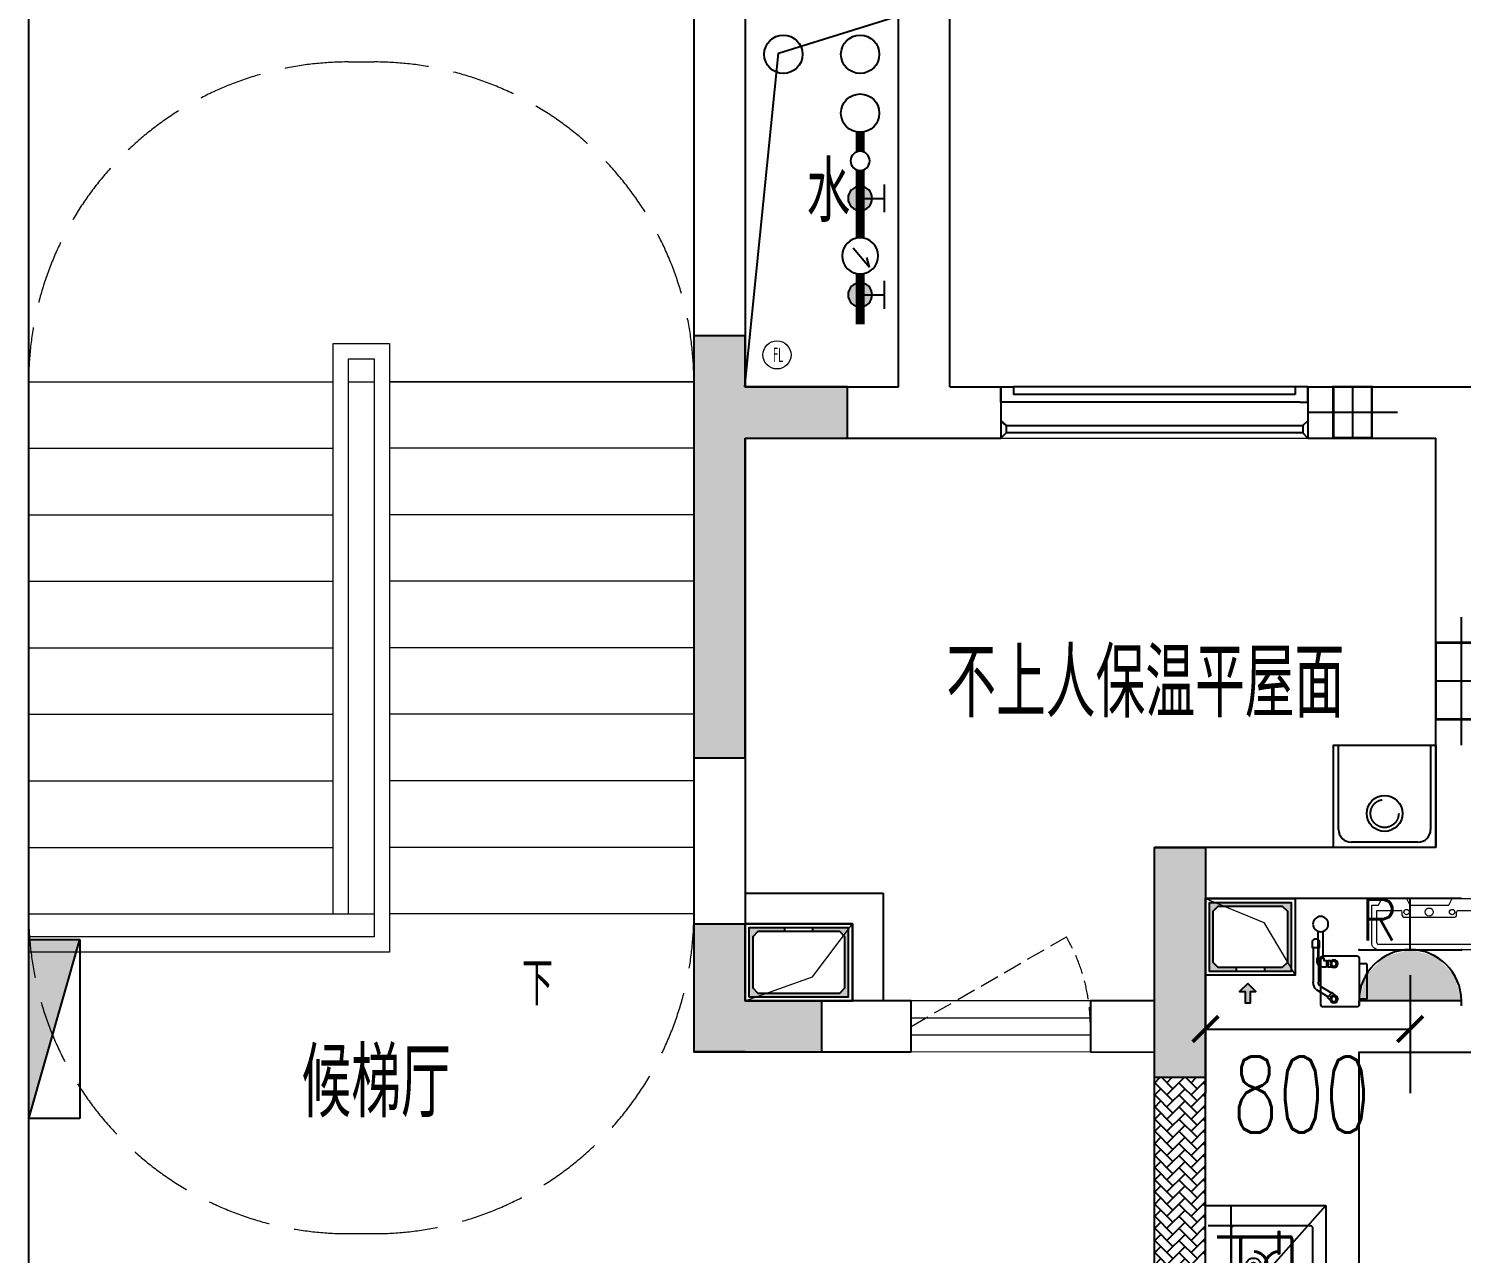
# Model space of a CAD drawing. Extents: x 3753737 to 4713801, y -857380 to 24339.
# Drawn here: x 4648649 to 4654249, y -760647 to -755859 of the extents above; entities that cross this region are included whole.
import ezdxf
from ezdxf.enums import TextEntityAlignment as Align

# ---------------------------------------------------------------- set-up
doc = ezdxf.new("R2010")
doc.units = 0
doc.header["$LTSCALE"] = 1000
doc.header["$MEASUREMENT"] = 0
doc.linetypes.add('__DASH', pattern=[0.35, 0.25, -0.1])
doc.linetypes.add('DASH', pattern=[0.35, 0.25, -0.1])
doc.layers.get('0').update_dxf_attribs({"linetype": 'CONTINUOUS'})
doc.layers.get('Defpoints').update_dxf_attribs({"linetype": 'CONTINUOUS'})
for name, color, linetype in [('!!电气', 1, 'CONTINUOUS'), ('3-栏杆1', 252, 'CONTINUOUS'), ('AH-FURNITURE', 1, 'CONTINUOUS'), ('COLU', 7, 'CONTINUOUS'), ('EQUIP-插座', 3, 'CONTINUOUS'), ('EQUIP_消火栓', 7, 'CONTINUOUS'), ('LVTRY', 252, 'CONTINUOUS'), ('S-砼墙填充', 251, 'CONTINUOUS'), ('VPIPE-消防', 1, 'TG_X'), ('VPIPE-给水', 3, 'TG_J'), ('VPIPE-雨水', 4, 'DASH'), ('WALL', 252, 'CONTINUOUS'), ('保温', 6, 'CONTINUOUS'), ('建筑-排气道', 252, 'CONTINUOUS'), ('机电标识类', 1, 'CONTINUOUS'), ('污水', 3, 'CONTINUOUS'), ('看线', 185, 'CONTINUOUS'), ('管', 193, 'CONTINUOUS'), ('给水', 4, 'CONTINUOUS'), ('铝合金', 144, 'CONTINUOUS')]:
    doc.layers.add(name, color=color, linetype=linetype)
for name, color, linetype, lineweight in [('DIM_SYMB', 252, 'CONTINUOUS', 20), ('PUB_HATCH', 8, 'CONTINUOUS', 9), ('PUB_TEXT', 7, 'CONTINUOUS', 20), ('STAIR', 252, 'CONTINUOUS', 20), ('VPIPE-废水', 31, 'TG_F', 18), ('WINDOW', 146, 'CONTINUOUS', 20), ('平面-看线', 252, 'CONTINUOUS', 15), ('平面-空调预留孔', 252, 'CONTINUOUS', 15), ('立面-洞口示意', 252, 'CONTINUOUS', 13)]:
    doc.layers.add(name, color=color, linetype=linetype, lineweight=lineweight)
doc.styles.add('_TCH_DIM', font='SIMPLEX', dxfattribs={"bigfont": 'GBCBIG'})
doc.styles.add('_TCH_DIM_T3', font='SIMPLEX.shx', dxfattribs={"width": 0.705882, "bigfont": 'GBCBIG.shx'})
doc.styles.add('_TEL_DIM', font='SIMPLEX', dxfattribs={"width": 0.8, "height": 3.5, "bigfont": 'HZTXT'})
doc.styles.add('DIM_FONT', font='SIMPLEX', dxfattribs={"width": 0.7, "bigfont": 'GBCBIG'})
doc.styles.get("Standard").update_dxf_attribs({"font": 'gbenor.shx', "bigfont": 'gbcbig.shx'})
doc.styles.add('TG_LINETYPE', font='SIMPLEX', dxfattribs={"width": 0.8, "height": 3, "bigfont": 'HZTXT'})
doc.linetypes.add('TG_F', pattern='A,2,-0.3,["F",TG_LINETYPE,S=0.1,R=0,X=-0.23,Y=-0.15],0', length=2.3)
doc.linetypes.add('TG_J', pattern='A,2,-0.22,["J",TG_LINETYPE,S=0.1,R=0,X=-0.18,Y=-0.15],0', length=2.22)
doc.linetypes.add('TG_X', pattern='A,4,-0.3,["X",TG_LINETYPE,S=0.1,R=0,X=-0.23,Y=-0.15],0', length=4.3)
doc.dimstyles.new('_TCH_ARCH&&100', dxfattribs={"dimtxt": 297.5, "dimasz": 100, "dimexe": 250, "dimexo": 300, "dimgap": 100, "dimtad": 1, "dimdec": 0, "dimzin": 0, "dimdsep": 46, "dimtxsty": '_TCH_DIM_T3', "dimblk": 'ARCHTICK', "dimcen": 0.09, "dimclrt": 7, "dimazin": 2, "dimtfac": 1, "dimtdec": 0, "dimtix": 1, "dimtmove": 2, "dimatfit": 3, "dimfxl": 1, "dimtolj": 1, "dimtzin": 0, "dimarcsym": 0})

# ---------------------------------------------------------------- blocks, each defined once
blk = doc.blocks.new('$TwtSys$00000434')
at = {"color": 252}
for p, q in [((-0.5, 0.5), (-0.5, -0.5)), ((-0.5, -0.5), (0.5, 0.5)), ((0.5, 0.5), (-0.5, 0.5)), ((0.5, -0.5), (0.5, 0.5)), ((-0.5, -0.5), (0.5, -0.5))]:
    blk.add_line(p, q, dxfattribs=at)
blk.add_solid([(0.5, -0.5), (0.5, 0.5), (-0.5, -0.5)], dxfattribs=at)
blk = doc.blocks.new('A$C2705576B')
at = {"layer": '给水'}
h = blk.add_hatch(color=252, dxfattribs=at)
edge = h.paths.add_edge_path()
edge.add_arc((417.5, -1741.2), 47.2, 0, 360)
h = blk.add_hatch(color=252, dxfattribs=at)
edge = h.paths.add_edge_path()
edge.add_arc((794.7, -1741.2), 47.2, 0, 360)
at = {"layer": '给水', "color": 252}
for p, q in [((363.1, -1645.4), (471.8, -1645.4)), ((417.5, -1741.2), (417.5, -1645.4)), ((740.3, -1645.4), (849, -1645.4)), ((794.7, -1741.2), (794.7, -1645.4)), ((601.1, -1768.1), (525.3, -1704.3)), ((525.3, -1704.3), (564, -1715))]:
    blk.add_line(p, q, dxfattribs=at)
at = {"layer": '给水', "color": 252, "const_width": 35.4}
for points in [[(499.1, -1741.2), (302.5, -1741.2)], [(903.5, -1741.2), (640.6, -1741.2)], [(1052.8, -1741.2), (978.5, -1741.2)]]:
    blk.add_lwpolyline(points, dxfattribs=at)
at = {"layer": '给水', "color": 252}
for centre, radius in [((569.8, -1741.2), 70.8), ((417.5, -1741.2), 47.2), ((794.7, -1741.2), 47.2), ((941, -1741.2), 37.5)]:
    blk.add_circle(centre, radius, dxfattribs=at)
blk = doc.blocks.new('A$C60D053AF')
at = {"layer": 'AH-FURNITURE', "color": 8}
for p, q in [((232.5, -90), (128.3, -90)), ((232.5, -110), (128.3, -110)), ((192.5, -71), (327.6, -71)), ((192.5, -91), (327.6, -91)), ((341.7, -96.9), (370, -143.2)), ((355.9, -82.7), (384.2, -129)), ((245, -129.5), (245, -122.5)), ((265, -129.5), (265, -122.5)), ((255, -281), (255, -251)), ((393, -281), (393, -251)), ((255, -281), (393, -281))]:
    blk.add_line(p, q, dxfattribs=at)
for points in [[(170, -68, 1), (170, -94), (192.5, -94), (192.5, -68)], [(234, -251), (414, -251, 0.414214), (424, -241), (424, -111, 0.414214), (414, -101), (234, -101, 0.414214), (224, -111), (224, -241, 0.414214)], [(268, -122.5), (268, -107, 0.414214), (248, -87), (232.5, -87), (232.5, -113), (242, -113), (242, -122.5)], [(242, -152, 1), (268, -152), (268, -129.5), (242, -129.5)], [(383.8, -161.2, 1), (402.2, -142.8), (386.3, -126.9), (367.9, -145.3)]]:
    blk.add_lwpolyline(points, format="xyb", close=True, dxfattribs=at)
for centre, radius in [((100, -100), 30), ((255, -152), 15), ((255, -152), 10), ((393, -152), 15), ((393, -152), 10)]:
    blk.add_circle(centre, radius, dxfattribs=at)
for radius in [40, 20]:
    blk.add_arc((327.6, -111), radius, 45, 90, dxfattribs=at)
blk = doc.blocks.new('GDGDGDGRGD')
at = {"color": 252, "linetype": '__DASH', "ltscale": 0.1}
blk.add_wipeout([(428916.8, 296115.4), (428716.7, 296115.4), (428716.7, 295815.4), (428916.8, 295815.4)], dxfattribs=at).dxf.layer = '污水'
at = {"layer": '机电标识类', "color": 252, "linetype": 'DASH', "ltscale": 400}
for p, q in [((428816.8, 295715.4), (428816.8, 296215.4)), ((428916.8, 295965.4), (428716.7, 295965.4))]:
    blk.add_line(p, q, dxfattribs=at)
at = {"layer": '污水', "color": 252, "linetype": '__DASH', "ltscale": 0.1, "const_width": 10}
blk.add_lwpolyline([(428916.8, 296115.4), (428716.7, 296115.4), (428716.7, 295815.4), (428916.8, 295815.4)], close=True, dxfattribs=at)
blk = doc.blocks.new('GDGDGRD')
at = {"layer": 'S-砼墙填充'}
h = blk.add_hatch(color=252, dxfattribs=at)
h.dxf.hatch_style = 1
h.paths.add_polyline_path([(434616.6, 297415.4), (435016.6, 297415.4), (435016.6, 297615.4), (434616.6, 297615.4), (434616.6, 297815.4), (434416.6, 297815.4), (434416.6, 296165.4), (434616.6, 296165.4)])
h = blk.add_hatch(color=252, dxfattribs=at)
h.dxf.hatch_style = 1
h.paths.add_polyline_path([(436416.6, 295815.4), (436416.6, 295615.4), (436416.6, 294915.4), (436216.6, 294915.4), (436216.6, 295815.4)])
h = blk.add_hatch(color=252, dxfattribs=at)
h.dxf.hatch_style = 1
h.paths.add_polyline_path([(434916.6, 295015.6), (434916.6, 295215.6), (434616.6, 295215.6), (434616.6, 295515.6), (434416.6, 295515.6), (434416.6, 295015.6)])
at = {"layer": 'COLU', "color": 252}
for points in [[(434616.6, 297415.4), (435016.6, 297415.4), (435016.6, 297615.4), (434616.6, 297615.4), (434616.6, 297815.4), (434416.6, 297815.4), (434416.6, 296165.4), (434616.6, 296165.4), (434616.6, 297415.4)], [(436416.6, 295815.4), (436416.6, 295615.4), (436416.6, 295615.4), (436416.6, 294915.4), (436216.6, 294915.4), (436216.6, 295815.4)], [(434916.6, 295015.6), (434916.6, 295215.6), (434616.6, 295215.6), (434616.6, 295515.6), (434416.6, 295515.6), (434416.6, 295015.6)]]:
    blk.add_lwpolyline(points, close=True, dxfattribs=at)
blk = doc.blocks.new('A-Kitchen-7')
at = {"layer": 'LVTRY'}
for p, q in [((-518.7, 779.7), (-7.2, 834.3)), ((-515, 756), (-518.7, 779.7)), ((-3.6, 810.6), (-515, 756)), ((-29.1, 767), (-35.2, 806.4)), ((-7.2, 834.3), (-3.6, 810.6)), ((515, 780), (0, 780)), ((0, 756), (0, 780)), ((515, 756), (515, 780)), ((515, 756), (-515, 756)), ((-515, 756), (-515, 40)), ((-485.6, 760.5), (-484.9, 756)), ((-29.1, 767), (-112.1, 756)), ((515, 40), (515, 756)), ((-515, 40), (515, 40))]:
    blk.add_line(p, q, dxfattribs=at)
blk.add_lwpolyline([(-468.9, 40), (-468.9, 0), (468.9, 0), (468.9, 40)], close=True, dxfattribs=at)
blk = doc.blocks.new('rtyg7uyhg')
at = {"layer": 'LVTRY'}
for p, q in [((194234.6, 45488.8), (193621, 45488.8)), ((193590.3, 45458.1), (193590.3, 45069.5)), ((193896.4, 45429.9), (193857.6, 45326.3)), ((193925.8, 45440.4), (193940.1, 45432.2)), ((194265.3, 45069.5), (194265.3, 45458.1)), ((193682.3, 45407), (193887.8, 45407)), ((193875.3, 45316), (193945.6, 45401.5)), ((194111.9, 45407), (194173.3, 45407)), ((193621, 45130.8), (193621, 45345.6)), ((193857.6, 45326.3), (193875.3, 45316)), ((194009.6, 45345.6), (194009.6, 45130.8)), ((194050.5, 45130.8), (194050.5, 45345.6)), ((194234.6, 45345.6), (194234.6, 45130.8)), ((193621, 45038.8), (194234.6, 45038.8)), ((193948.3, 45069.5), (193682.3, 45069.5)), ((194173.3, 45069.5), (194111.9, 45069.5))]:
    blk.add_line(p, q, dxfattribs=at)
for centre, radius in [((193866.4, 45437.7), 20.5), ((193989.2, 45437.7), 20.5), ((194071, 45437.7), 20.5), ((193815.3, 45238.2), 25.6), ((194137.5, 45238.2), 25.6)]:
    blk.add_circle(centre, radius, dxfattribs=at)
for centre, radius, start, end in [((193621, 45458.1), 30.7, 90, 180), ((194234.6, 45458.1), 30.7, 360, 90), ((193915.6, 45422.7), 20.5, 60, 159.4623), ((193929.8, 45414.5), 20.5, 320.5377, 60), ((193682.3, 45345.6), 61.4, 90, 180), ((193948.3, 45345.6), 61.4, 360, 90), ((194111.9, 45345.6), 61.4, 90, 180), ((194173.3, 45345.6), 61.4, 360, 90), ((193682.3, 45130.8), 61.4, 180, 270), ((193948.3, 45130.8), 61.4, 270, 360), ((194111.9, 45130.8), 61.4, 180, 270), ((194173.3, 45130.8), 61.4, 270, 360), ((193621, 45069.5), 30.7, 180, 270), ((194234.6, 45069.5), 30.7, 270, 360)]:
    blk.add_arc(centre, radius, start, end, dxfattribs=at)
at = {"layer": 'LVTRY', "style": 'DIM_FONT', "width": 0.8, "flags": 9}
for tag in ['YSIZE', 'XSIZE']:
    blk.add_attdef(tag, (193927.8, 45487.8), '', height=0.5, rotation=90, dxfattribs=at)
blk = doc.blocks.new('FRSDFDGDGDRGDR')
at = {"layer": '平面-空调预留孔', "color": 252}
for p, q in [((699612.3, 775044), (699612.3, 775441.2)), ((699618.9, 775447.8), (699746.3, 775447.8)), ((699746.3, 775447.8), (699746.3, 775355.4)), ((699719.9, 775342.2), (699719.9, 775143)), ((699726.5, 775348.8), (699739.7, 775348.8)), ((699726.5, 775136.4), (699739.7, 775136.4)), ((699746.3, 775129.8), (699746.3, 775037.4)), ((699746.3, 775037.4), (699618.9, 775037.4))]:
    blk.add_line(p, q, dxfattribs=at)
blk.add_lwpolyline([(699766.1, 775166.7), (699792.5, 775153.5), (699792.5, 775057.2), (699766.1, 775044), (699766.1, 775017.6), (699618.9, 775017.6, -0.414214), (699592.5, 775044), (699592.5, 775441.2, -0.414214), (699618.9, 775467.6), (699766.1, 775467.6), (699766.1, 775441.2), (699792.5, 775428), (699792.5, 775331.6), (699766.1, 775318.4)], format="xyb", close=True, dxfattribs=at)
for centre, radius in [((699739.7, 775331.6), 10.6), ((699739.7, 775243.2), 15.8), ((699739.7, 775153.5), 10.6)]:
    blk.add_circle(centre, radius, dxfattribs=at)
for centre, start, end in [((699618.9, 775441.2), 90, 180), ((699726.5, 775342.2), 90, 180), ((699739.7, 775355.4), 270, 360), ((699726.5, 775143), 180, 270), ((699739.7, 775129.8), 0, 90), ((699618.9, 775044), 180, 270)]:
    blk.add_arc(centre, 6.6, start, end, dxfattribs=at)
blk = doc.blocks.new('*U152')
h = blk.add_hatch(color=5)
h.set_gradient(color1=(0, 0, 255), rotation=180, tint=1)
h.paths.add_polyline_path([(0, 0), (-6.35, -6.35), (-6.35, -2.159), (-15, -2.159), (-15, 2.159), (-6.35, 2.159), (-6.35, 6.35)])
at = {"color": 0, "linetype": 'Continuous'}
blk.add_lwpolyline([(0, 0), (-6.35, -6.35), (-6.35, -2.159), (-15, -2.159), (-15, 2.159), (-6.35, 2.159), (-6.35, 6.35)], close=True, dxfattribs=at)
blk = doc.blocks.new('VXCVXVXVDXVDX')
at = {"layer": 'PUB_HATCH'}
blk.add_hatch(color=252, dxfattribs=at).paths.add_polyline_path([(436751.6, 295600.4), (436751.6, 295330.4), (436646.6, 295330.4), (436646.6, 295345.4), (436716.6, 295345.4), (436736.6, 295365.4), (436736.6, 295565.4), (436716.6, 295585.4), (436466.6, 295585.4), (436446.6, 295565.4), (436446.6, 295365.4), (436466.6, 295345.4), (436536.6, 295345.4), (436536.6, 295330.4), (436431.6, 295330.4), (436431.6, 295600.4)])
at = {"layer": 'LVTRY', "color": 252}
for p, q in [((436536.6, 295345.4), (436536.6, 295330.4)), ((436646.6, 295345.4), (436646.6, 295330.4)), ((436416.6, 294415.4), (436886.8, 294415.4)), ((436516.6, 293515.4), (436516.6, 294415.4)), ((436670.8, 294172.4), (436886.8, 294415.4)), ((436886.8, 294415.4), (436886.8, 293515.4)), ((436826.6, 294335.4), (436426.6, 294335.4)), ((436461.6, 294295.4), (436746.6, 294295.4)), ((436461.6, 294290.4), (436746.6, 294290.4)), ((436516.6, 294325.4), (436516.6, 293605.4)), ((436551.6, 294075.4), (436551.6, 294285.4)), ((436556.6, 294075.4), (436556.6, 294285.4)), ((436701.8, 294225.4), (436701.8, 294315.4)), ((436701.8, 294315.4), (436706.3, 294315.4)), ((436706.3, 294315.4), (436706.3, 294225.4)), ((436751.6, 294285.4), (436751.6, 294075.4)), ((436756.6, 294285.4), (436756.6, 294075.4)), ((436836.6, 293605.4), (436836.6, 294325.4)), ((436706.3, 294225.4), (436701.8, 294225.4)), ((436416.6, 294172.4), (436670.8, 294172.4)), ((436516.6, 293757.3), (436516.6, 294172.4)), ((436531.6, 294182.6), (436659.1, 294182.6)), ((436531.6, 294178.1), (436531.6, 294182.6)), ((436659.1, 294178.1), (436531.6, 294178.1)), ((436776.6, 294182.6), (436649.1, 294182.6)), ((436649.1, 294182.6), (436649.1, 294178.1)), ((436649.1, 294178.1), (436776.6, 294178.1)), ((436659.1, 294182.6), (436659.1, 294178.1)), ((436670.8, 294172.4), (436670.8, 293757.3)), ((436776.6, 294178.1), (436776.6, 294182.6)), ((436706.3, 294135.4), (436701.8, 294135.4)), ((436701.8, 294135.4), (436701.8, 294045.4)), ((436706.3, 294045.4), (436706.3, 294135.4)), ((436746.6, 294070.4), (436461.6, 294070.4)), ((436746.6, 294065.4), (436461.6, 294065.4)), ((436701.8, 294045.4), (436706.3, 294045.4)), ((436816, 294015.4), (436777.2, 294015.4)), ((436796.6, 293996), (436796.6, 294034.8)), ((436816, 293915.4), (436777.2, 293915.4)), ((436796.6, 293896), (436796.6, 293934.8)), ((436746.6, 293865.4), (436461.6, 293865.4)), ((436746.6, 293860.4), (436461.6, 293860.4)), ((436551.6, 293855.4), (436551.6, 293645.4)), ((436556.6, 293855.4), (436556.6, 293645.4)), ((436701.8, 293795.4), (436701.8, 293885.4)), ((436701.8, 293885.4), (436706.3, 293885.4)), ((436706.3, 293885.4), (436706.3, 293795.4)), ((436751.6, 293645.4), (436751.6, 293855.4)), ((436756.6, 293645.4), (436756.6, 293855.4)), ((436706.3, 293795.4), (436701.8, 293795.4)), ((436670.8, 293757.3), (436416.6, 293757.3)), ((436659.1, 293752.6), (436531.6, 293752.6)), ((436531.6, 293752.6), (436531.6, 293748.1)), ((436531.6, 293748.1), (436659.1, 293748.1)), ((436649.1, 293748.1), (436649.1, 293752.6)), ((436649.1, 293752.6), (436776.6, 293752.6)), ((436776.6, 293748.1), (436649.1, 293748.1)), ((436659.1, 293748.1), (436659.1, 293752.6)), ((436886.8, 293515.4), (436670.8, 293757.3)), ((436776.6, 293752.6), (436776.6, 293748.1)), ((436706.3, 293705.4), (436701.8, 293705.4)), ((436701.8, 293705.4), (436701.8, 293615.4)), ((436706.3, 293615.4), (436706.3, 293705.4)), ((436461.6, 293640.4), (436746.6, 293640.4)), ((436461.6, 293635.4), (436746.6, 293635.4)), ((436701.8, 293615.4), (436706.3, 293615.4)), ((436426.6, 293595.4), (436826.6, 293595.4)), ((436886.8, 293515.4), (436416.6, 293515.4))]:
    blk.add_line(p, q, dxfattribs=at)
for points in [[(436416.6, 295615.4), (436766.6, 295615.4), (436766.6, 295315.4), (436416.6, 295315.4)], [(436431.6, 295600.4), (436751.6, 295600.4), (436751.6, 295330.4), (436431.6, 295330.4)], [(436716.6, 295345.4), (436466.6, 295345.4), (436446.6, 295365.4), (436446.6, 295565.4), (436466.6, 295585.4), (436716.6, 295585.4), (436736.6, 295565.4), (436736.6, 295365.4), (436716.6, 295345.4)]]:
    blk.add_lwpolyline(points, close=True, dxfattribs=at)
blk.add_lwpolyline([(437016.6, 292915.4), (437016.6, 295015.4), (438516.6, 295015.4), (438516.6, 293789.4)], dxfattribs=at)
for centre, radius in [((436604.1, 294180.4), 29.7), ((436604.1, 294180.4), 11.7), ((436796.6, 294015.4), 17), ((436796.6, 293915.4), 17), ((436604.1, 293750.4), 29.7), ((436604.1, 293750.4), 11.7)]:
    blk.add_circle(centre, radius, dxfattribs=at)
for centre, radius, start, end in [((436526.6, 294325.4), 10, 90, 180), ((436561.6, 294285.4), 10, 90, 180), ((436561.6, 294285.4), 5, 90, 180), ((436746.6, 294285.4), 10, 0, 90), ((436746.6, 294285.4), 5, 0, 90), ((436826.6, 294325.4), 10, 0, 90), ((436604.1, 294180.4), 56.7, 2.2742, 87.7258), ((436604.1, 294180.4), 52.2, 2.4704, 87.5296), ((436704.1, 294180.4), 56.7, 92.2742, 177.7258), ((436704.1, 294180.4), 52.2, 92.4704, 177.5296), ((436604.1, 294180.4), 56.7, 272.2742, 357.7258), ((436604.1, 294180.4), 52.2, 272.4704, 357.5296), ((436704.1, 294180.4), 56.7, 182.2742, 267.7258), ((436704.1, 294180.4), 52.2, 182.4704, 267.5296), ((436561.6, 294075.4), 10, 180, 270), ((436561.6, 294075.4), 5, 180, 270), ((436746.6, 294075.4), 5, 270, 0), ((436746.6, 294075.4), 10, 270, 0), ((436561.6, 293855.4), 10, 90, 180), ((436561.6, 293855.4), 5, 90, 180), ((436746.6, 293855.4), 10, 0, 90), ((436746.6, 293855.4), 5, 0, 90), ((436604.1, 293750.4), 56.7, 2.2742, 87.7258), ((436604.1, 293750.4), 52.2, 2.4704, 87.5296), ((436704.1, 293750.4), 56.7, 92.2742, 177.7258), ((436704.1, 293750.4), 52.2, 92.4704, 177.5296), ((436604.1, 293750.4), 56.7, 272.2742, 357.7258), ((436604.1, 293750.4), 52.2, 272.4704, 357.5296), ((436704.1, 293750.4), 56.7, 182.2742, 267.7258), ((436704.1, 293750.4), 52.2, 182.4704, 267.5296), ((436561.6, 293645.4), 10, 180, 270), ((436561.6, 293645.4), 5, 180, 270), ((436746.6, 293645.4), 5, 270, 0), ((436746.6, 293645.4), 10, 270, 0), ((436526.6, 293605.4), 10, 180, 270), ((436826.6, 293605.4), 10, 270, 0)]:
    blk.add_arc(centre, radius, start, end, dxfattribs=at)
at = {"layer": '立面-洞口示意', "color": 252}
blk.add_lwpolyline([(436416.6, 295615.4), (436645.1, 295521.4), (436766.6, 295315.4)], dxfattribs=at)
at = {"color": 252, "rotation": 90}
blk.add_blockref('FRSDFDGDGDRGDR', (1212534.1, -404177.2), dxfattribs=at)
at = {"color": 252, "xscale": -1}
blk.add_blockref('rtyg7uyhg', (632006.9, 250026.6), dxfattribs=at)
at = {"layer": 'LVTRY', "color": 252, "extrusion": (0, 0, -1), "xscale": -0.7999999999883585, "yscale": 0.7999999999883585, "zscale": -0.7999999999883585, "rotation": 270}
blk.add_blockref('A-Kitchen-7', (-439116.6, 293377.4), dxfattribs=at)
at = {"layer": '建筑-排气道', "color": 252, "extrusion": (0, 0, -1), "xscale": 5, "yscale": 5, "zscale": -5, "rotation": 90}
blk.add_blockref('*U152', (-436581.7, 295283.1), dxfattribs=at)
blk = doc.blocks.new('VXVXVXDVXDVXVDX')
at = {"layer": '保温', "linetype": 'ByBlock', "ltscale": 10}
h = blk.add_hatch(dxfattribs=at)
h.set_pattern_fill('AR-HBONE', color=251, scale=55)
h.set_pattern_definition([(45, (0, 0), (0, 47.4157523), [100.584, -33.528]), (135, (23.708, 23.708), (3e-15, 47.4157523), [100.584, -33.528])])
h.paths.add_polyline_path([(436416.6, 294915.4), (436216.6, 294915.4), (436216.6, 292815.4), (436416.6, 292815.2)])
blk = doc.blocks.new('A$C3EB2330C')
at = {"layer": '管', "color": 252}
for p, q in [((0, 380), (330, 380)), ((380, 330), (380, 70)), ((330, 20), (0, 20))]:
    blk.add_line(p, q, dxfattribs=at)
blk.add_lwpolyline([(400, 400), (400, 0), (0, 0), (0, 400)], close=True, dxfattribs=at)
for centre, start, end in [((330, 330), 0, 90), ((330, 70), 270, 360)]:
    blk.add_arc(centre, 50, start, end, dxfattribs=at)
blk.add_ellipse((267.5, 200), major_axis=(-49.5, -49.5), ratio=1, start_param=-0.785398, end_param=5.497787, dxfattribs=at)
blk = doc.blocks.new('A$C39FB4DEF')
at = {"linetype": '__DASH', "ltscale": 0.1}
blk.add_wipeout([(100, 100.1), (100, -100.1), (250, -100.1), (250, 100.1)], dxfattribs=at).dxf.layer = '污水'
at = {"layer": '机电标识类', "color": 250, "linetype": 'DASH', "ltscale": 400}
for p, q in [((175, 100.1), (175, -100.1)), ((350, 0), (0, 0))]:
    blk.add_line(p, q, dxfattribs=at)
at = {"layer": '污水', "linetype": '__DASH', "ltscale": 0.1, "const_width": 10}
blk.add_lwpolyline([(100, 100.1), (100, -100.1), (250, -100.1), (250, 100.1)], close=True, dxfattribs=at)
blk = doc.blocks.new('A$C1BAD4CCC')
at = {"layer": 'PUB_HATCH'}
blk.add_hatch(color=252, dxfattribs=at).paths.add_polyline_path([(15, -15), (15, -285), (155, -285), (155, -270), (50, -270), (30, -250), (30, -50), (50, -30), (370, -30), (390, -50), (390, -250), (370, -270), (265, -270), (265, -285), (405, -285), (405, -15)])
at = {"layer": 'LVTRY', "color": 252}
for p, q in [((155, -270), (155, -285)), ((265, -270), (265, -285))]:
    blk.add_line(p, q, dxfattribs=at)
for points in [[(420, 0), (0, 0), (0, -300), (420, -300)], [(405, -15), (15, -15), (15, -285), (405, -285)], [(50, -270), (370, -270), (390, -250), (390, -50), (370, -30), (50, -30), (30, -50), (30, -250), (50, -270)]]:
    blk.add_lwpolyline(points, close=True, dxfattribs=at)
at = {"layer": '立面-洞口示意', "color": 252}
blk.add_lwpolyline([(420, 0), (156.4, -93.9), (0, -300)], dxfattribs=at)
blk = doc.blocks.new('$WINLIB2D$00000001')
at = {"color": 0}
for points in [[(-0.5, 0.5), (-0.5, -0.5)], [(-0.5, 0.5), (0.5, 0.5)], [(0.5, -0.5), (0.5, 0.5)], [(0.5, 0.1667), (-0.5, 0.1667)], [(0.5, -0.1667), (-0.5, -0.1667)], [(-0.5, -0.5), (0.5, -0.5)]]:
    blk.add_lwpolyline(points, dxfattribs=at)
blk = doc.blocks.new('A$C100F5A36')
at = {"layer": '3-栏杆1', "color": 252}
for p, q in [((26822.7, -8033.3), (26802.4, -8015.5)), ((26802.4, -8015.5), (26822.7, -8033.3)), ((26822.7, -8062.6), (26802.4, -8082.4)), ((26802.4, -8082.4), (26822.7, -8062.6)), ((26822.7, -8033.3), (27982.2, -8033.3)), ((26822.7, -8033.3), (26822.7, -8062.6)), ((27982.2, -8062.6), (26822.7, -8062.6)), ((27982.2, -8033.3), (28002.5, -8015.5)), ((28002.5, -8015.5), (27982.2, -8033.3)), ((27982.2, -8033.3), (27982.2, -8062.6)), ((28002.5, -8082.4), (27982.2, -8062.6))]:
    blk.add_line(p, q, dxfattribs=at)
at = {"layer": 'DIM_SYMB', "color": 252}
blk.add_lwpolyline([(24977.5, -10072.4, 0, 0, 0), (24977.5, -7147.4, 0, 0, 0), (23627.5, -7147.4, 0, 0, 0), (23627.5, -9662.4, 40, 0, 0), (23627.5, -9812.4, 0, 0, 0)], format="xyseb", dxfattribs=at)
at = {"layer": 'STAIR', "color": 252}
for p, q in [((23002.5, -6432.4), (23002.5, -7862.4)), ((25602.5, -7862.4), (25602.5, -6432.4)), ((24192.5, -9942.4), (24192.5, -7712.4)), ((24192.5, -7712.4), (24412.5, -7712.4)), ((24412.5, -7712.4), (24412.5, -10092.4)), ((24252.5, -9942.4), (24252.5, -7772.4)), ((24252.5, -7772.4), (24352.5, -7772.4)), ((24352.5, -7772.4), (24352.5, -10032.4)), ((23002.5, -9942.4), (23002.5, -7862.4)), ((23002.5, -7862.4), (24192.5, -7862.4)), ((23002.5, -7862.4), (24192.5, -7862.4)), ((24252.5, -9942.4), (24252.5, -7862.4)), ((24252.5, -7862.4), (24352.5, -7862.4)), ((24352.5, -7862.4), (24352.5, -9942.4)), ((25602.5, -7862.4), (24412.5, -7862.4)), ((24412.5, -7862.4), (25602.5, -7862.4)), ((25602.5, -7862.4), (25602.5, -9942.4)), ((23002.5, -8122.4), (24192.5, -8122.4)), ((25602.5, -8122.4), (24412.5, -8122.4)), ((23002.5, -8382.4), (24192.5, -8382.4)), ((25602.5, -8382.4), (24412.5, -8382.4)), ((23002.5, -8642.4), (24192.5, -8642.4)), ((25602.5, -8642.4), (24412.5, -8642.4)), ((23002.5, -8902.4), (24192.5, -8902.4)), ((25602.5, -8902.4), (24412.5, -8902.4)), ((23002.5, -9162.4), (24192.5, -9162.4)), ((25602.5, -9162.4), (24412.5, -9162.4)), ((23002.5, -9422.4), (24192.5, -9422.4)), ((25602.5, -9422.4), (24412.5, -9422.4)), ((23002.5, -9682.4), (24192.5, -9682.4)), ((25602.5, -9682.4), (24412.5, -9682.4)), ((23002.5, -9942.4), (24192.5, -9942.4)), ((24192.5, -9942.4), (24252.5, -9942.4)), ((24192.5, -9942.4), (24252.5, -9942.4)), ((24252.5, -9942.4), (24352.5, -9942.4)), ((25602.5, -9942.4), (24412.5, -9942.4)), ((24352.5, -10032.4), (23002.5, -10032.4)), ((23002.5, -10092.4), (23002.5, -10032.4)), ((24412.5, -10092.4), (23002.5, -10092.4))]:
    blk.add_line(p, q, dxfattribs=at)
at = {"layer": 'STAIR', "color": 252, "linetype": 'DASH'}
for points in [[(23002.5, -7862.4, -0.414214), (24252.5, -6612.4), (24352.5, -6612.4, -0.414214), (25602.5, -7862.4)], [(23002.5, -9942.4, 0.414214), (24252.5, -11192.4), (24352.5, -11192.4, 0.414214), (25602.5, -9942.4)]]:
    blk.add_lwpolyline(points, format="xyb", dxfattribs=at)
at = {"layer": 'VPIPE-废水', "color": 252}
blk.add_circle((25927.5, -7757.4), 55, dxfattribs=at)
at = {"layer": 'VPIPE-消防', "color": 252, "linetype": 'Continuous'}
blk.add_circle((25952.5, -6582.4), 75, dxfattribs=at)
at = {"layer": 'VPIPE-给水', "color": 252, "linetype": 'Continuous'}
for centre in [(26252.5, -6582.4), (26252.5, -6812.4)]:
    blk.add_circle(centre, 75, dxfattribs=at)
at = {"layer": 'VPIPE-雨水', "color": 252}
blk.add_circle((28302.5, -9549.9), 55, dxfattribs=at)
at = {"layer": 'WALL', "color": 252}
for p, q in [((26602.5, -7882.4), (26602.5, -6232.4)), ((23002.5, -7982.4), (23002.5, -6432.4)), ((25602.5, -6432.4), (25602.5, -7982.4)), ((25802.5, -6432.4), (25802.5, -7882.4)), ((26402.5, -7882.4), (26402.5, -6432.4)), ((25802.5, -7882.4), (26402.5, -7882.4)), ((26602.5, -7882.4), (26802.5, -7882.4)), ((26802.5, -7882.4), (26802.5, -8082.4)), ((23002.5, -11882.4), (23002.5, -7982.4)), ((25602.5, -7982.4), (25602.5, -10382.1)), ((25802.5, -8082.4), (26502.5, -8082.4)), ((25802.5, -8082.4), (25802.5, -10282.1)), ((26502.5, -8082.4), (26802.5, -8082.4)), ((27402.5, -10282.4), (27402.5, -9682.4)), ((28502.5, -9682.4), (27402.5, -9682.4)), ((25802.5, -9861.9), (26342.5, -9861.9)), ((25802.5, -9861.9), (25802.5, -9981.9)), ((26342.5, -9861.9), (26342.5, -10282.2)), ((27602.5, -10382.4), (27602.5, -9882.4)), ((28602.5, -9882.4), (27602.5, -9882.4)), ((25802.5, -9981.9), (26222.5, -9981.9)), ((26222.5, -9981.9), (26222.5, -10282.2)), ((26452.5, -10282.2), (25802.5, -10282.1)), ((26342.5, -10282.2), (26222.5, -10282.2)), ((26452.4, -10482.2), (26452.5, -10282.2)), ((27152.5, -10282.3), (27152.4, -10482.3)), ((27402.5, -10282.4), (27152.5, -10282.3)), ((25602.5, -10382.1), (25602.5, -10482.1)), ((27602.5, -12582.4), (27602.5, -10382.4)), ((25802.5, -10482.1), (25602.5, -10482.1)), ((25802.5, -10482.1), (26452.4, -10482.2)), ((25802.5, -10482.1), (25802.5, -10482.1)), ((27152.4, -10482.3), (27402.5, -10482.4)), ((27402.5, -12482.4), (27402.5, -10482.4))]:
    blk.add_line(p, q, dxfattribs=at)
at = {"layer": 'WINDOW', "color": 252, "linetype": 'DASH', "ltscale": 0.3}
blk.add_lwpolyline([(26452.3, -10382.3), (27058.7, -10032.4, -0.131526), (27152.4, -10382.1)], format="xyb", dxfattribs=at)
at = {"layer": '平面-看线', "color": 252}
blk.add_line((26802.5, -8082.4), (28002.5, -8082.4), dxfattribs=at)
at = {"layer": '看线', "color": 252, "ltscale": 0.5}
blk.add_lwpolyline([(25802.4, -7882.4), (25933.4, -6578.3), (26402.5, -6432.4)], dxfattribs=at)
at = {"layer": '铝合金', "color": 252}
for points in [[(26832.5, -7942.4), (26802.5, -7942.4), (26802.5, -7882.4), (26852.5, -7882.4), (26852.5, -7912.4)], [(26802.5, -7912.4), (26802.5, -7882.4), (26852.5, -7882.4), (26852.5, -7892.4), (26852.5, -7892.4), (26852.5, -7912.4)], [(27952.5, -7882.4), (26852.5, -7882.4)], [(27972.5, -7942.4), (28002.5, -7942.4), (28002.5, -7882.4), (27952.5, -7882.4), (27952.5, -7912.4)], [(28002.5, -7912.4), (28002.5, -7882.4), (27952.5, -7882.4), (27952.5, -7892.4), (27952.5, -7892.4), (27952.5, -7912.4)], [(27972.5, -7942.4), (26832.5, -7942.4)], [(27952.5, -7912.4), (26852.5, -7912.4)]]:
    blk.add_lwpolyline(points, dxfattribs=at)
at = {"color": 252}
for name, p in [('GDGDGDGRGD', (-400214.2, -304997.8)), ('VXVXVXDVXDVXVDX', (-408814.1, -305497.8)), ('VXCVXVXVDXVDX', (-408814.1, -305497.8))]:
    blk.add_blockref(name, p, dxfattribs=at)
at = {"color": 252, "xscale": -1, "rotation": 89.99999999929328}
blk.add_blockref('A$C60D053AF', (27952.5, -9882.4), dxfattribs=at)
at = {"color": 252, "rotation": 180.0000011675328}
blk.add_blockref('A$C1BAD4CCC', (26222.5, -10281.9), dxfattribs=at)
at = {"layer": 'EQUIP_消火栓', "color": 252, "xscale": -700, "yscale": 200, "zscale": 700, "rotation": 270.0000000000208}
blk.add_blockref('$TwtSys$00000434', (23102.5, -10392.4), dxfattribs=at)
at = {"layer": 'WINDOW', "color": 252, "xscale": -700.0000123986958, "yscale": -200, "zscale": -700.0000123986958, "rotation": 359.9913974263898}
blk.add_blockref('$WINLIB2D$00000001', (26802.4, -10382.3), dxfattribs=at)
at = {"layer": '污水', "color": 252, "xscale": -1, "rotation": 269.999999999891}
blk.add_blockref('A$C2705576B', (27993.7, -7940.2), dxfattribs=at)
at = {"layer": 'DIM_SYMB', "color": 7, "style": '_TCH_DIM'}
blk.add_text('下', height=168.8, dxfattribs=at).set_placement((24930, -10299.9))
at = {"layer": 'PUB_TEXT', "color": 252}
for s, height, p in [('水', 236.3, (26043.5, -7237.6)), ('不上人保温平屋面', 270.07, (26589.4, -9175)), ('候梯厅', 270.07, (24068.7, -10738))]:
    blk.add_text(s, height=height, dxfattribs=at).set_placement(p)
at = {"layer": 'PUB_TEXT', "color": 252, "width": 0.6}
blk.add_text('FL', height=56, dxfattribs=at).set_placement((25912.1, -7785.4))
at = {"layer": 'WALL', "color": 252}
blk.add_line((28502.5, -9682.4), (28502.5, -8082.4), dxfattribs=at)
at = {"color": 252}
blk.add_blockref('GDGDGRD', (-408814.1, -305497.8), dxfattribs=at)
at = {"layer": '管', "color": 252, "rotation": 270}
blk.add_blockref('A$C3EB2330C', (28102.5, -9282.4), dxfattribs=at)
at = {"color": 252}
blk.add_blockref('A$C39FB4DEF', (28002.5, -7982.4), dxfattribs=at)
at = {"layer": 'WALL', "color": 252}
for p, q in [((28002.5, -7882.4), (28702.5, -7882.4)), ((28002.5, -7882.4), (28002.5, -8082.4)), ((28002.5, -8082.4), (28502.5, -8082.4))]:
    blk.add_line(p, q, dxfattribs=at)
blk = doc.blocks.new('$equip$00001764')
for p, q in [((-0.5, 1.05), (-0.5, 1)), ((-0.5, 1), (0.5, 1)), ((0.5, 1.05), (0.5, 1)), ((0.5, 0.5), (-0.5, 0.5)), ((0, 0.5), (0, 0))]:
    blk.add_line(p, q)
blk.add_arc((0, 1), 0.5, 180, 0)
for p in [(-0.5, 0.5), (0.5, 0.5), (0, 0)]:
    blk.add_point(p)
for points in [[(0.433, 0.75), (-0.433, 0.75), (0.5, 1), (-0.5, 1)], [(0.25, 0.567), (-0.25, 0.567), (0.433, 0.75), (-0.433, 0.75)], [(0, 0.5), (0, 0.5), (0.25, 0.567), (-0.25, 0.567)]]:
    blk.add_solid(points)
at = {"color": 7, "style": '_TEL_DIM'}
blk.add_attdef('$TEXT$', text='', height=0.4, dxfattribs=at).set_placement((0.303, 0.211), align=Align.MIDDLE_CENTER)
at = {"color": 7, "style": '_TEL_DIM', "flags": 1}
blk.add_attdef('A', text='', height=0.00002, dxfattribs=at).set_placement((0, 0), align=Align.MIDDLE_CENTER)
blk = doc.blocks.new('_ArchTick')
at = {"color": 0, "linetype": 'ByBlock', "const_width": 0.15}
blk.add_lwpolyline([(-0.5, -0.5), (0.5, 0.5)], dxfattribs=at)
blk = doc.blocks.new('*D351')
at = {"layer": '!!电气', "color": 0, "lineweight": -2, "transparency": 16777216}
for p, q in [((4653248.6, -759559.6), (4653248.6, -760019.8)), ((4654048.6, -759559.6), (4654048.6, -760019.8)), ((4653248.6, -759769.8), (4654048.6, -759769.8))]:
    blk.add_line(p, q, dxfattribs=at)
at = {"layer": 'Defpoints', "color": 0, "transparency": 16777216}
for p in [(4653248.6, -759259.6), (4654048.6, -759259.6), (4654048.6, -759769.8)]:
    blk.add_point(p, dxfattribs=at)
at = {"layer": '!!电气', "color": 0, "lineweight": -2, "transparency": 16777216, "xscale": 100, "yscale": 100, "zscale": 100, "rotation": 180}
blk.add_blockref('_ArchTick', (4653248.6, -759769.8), dxfattribs=at)
at = {"layer": '!!电气', "color": 0, "lineweight": -2, "transparency": 16777216, "xscale": 100, "yscale": 100, "zscale": 100}
blk.add_blockref('_ArchTick', (4654048.6, -759769.8), dxfattribs=at)
at = {"layer": '!!电气', "color": 7, "transparency": 16777216, "insert": (4653623.6, -760025.7), "char_height": 297.5, "attachment_point": 5, "style": '_TCH_DIM_T3'}
blk.add_mtext('\\A1;800', dxfattribs=at)

msp = doc.modelspace()

# ---------------------------------------------------------------- block references
at = {"layer": '!!电气'}
msp.add_blockref('A$C100F5A36', (4625646.2, -749377.2), dxfattribs=at)

# ---------------------------------------------------------------- next in the draw order: block references
at = {"layer": 'EQUIP-插座', "color": 2}
ref = msp.add_blockref('$equip$00001764', (4654048.6, -759259.6), dxfattribs=dict(at, xscale=400, yscale=400, zscale=400, rotation=180))
ref.add_attrib('$TEXT$', 'R', dxfattribs={"layer": '0', "color": 7, "height": 160, "style": '_TEL_DIM'}).set_placement((4653927.4, -759344), align=Align.MIDDLE_CENTER)

# ---------------------------------------------------------------- next in the draw order: dimensions: what is measured, and where the dimension line sits
at = {"layer": '!!电气', "color": 1}
dim = msp.add_linear_dim(base=(4654048.6, -759769.8), p1=(4653248.6, -759259.6), p2=(4654048.6, -759259.6), angle=0, text='800', dimstyle='_TCH_ARCH&&100', dxfattribs=at)
dim.commit()
dim.dimension.update_dxf_attribs({"geometry": '*D351', "text_midpoint": (4653623.6, -760025.7), "dimtype": 129})

doc.saveas('drawing.dxf')
